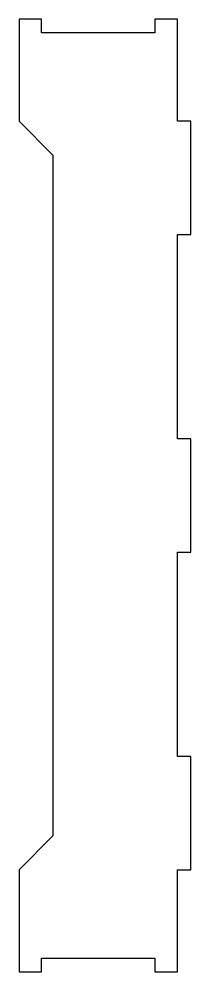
# Model space of a CAD drawing. Header units: millimetres. Extents: x -76 to 0, y 0 to 420.
import ezdxf

# ---------------------------------------------------------------- set-up
doc = ezdxf.new("R2010")
doc.units = ezdxf.units.MM

msp = doc.modelspace()

# ---------------------------------------------------------------- linework, layer by layer
msp.add_lwpolyline([(0, 375), (-6, 375), (-6, 420), (-16, 420), (-16, 414), (-66, 414), (-66, 420), (-76, 420), (-76, 375), (-61, 360), (-61, 60), (-76, 45), (-76, 0), (-66, 0), (-66, 6), (-16, 6), (-16, 0), (-6, 0), (-6, 45), (0, 45), (0, 95), (-6, 95), (-6, 185), (0, 185), (0, 235), (-6, 235), (-6, 325), (0, 325)], close=True)

doc.saveas('drawing.dxf')
